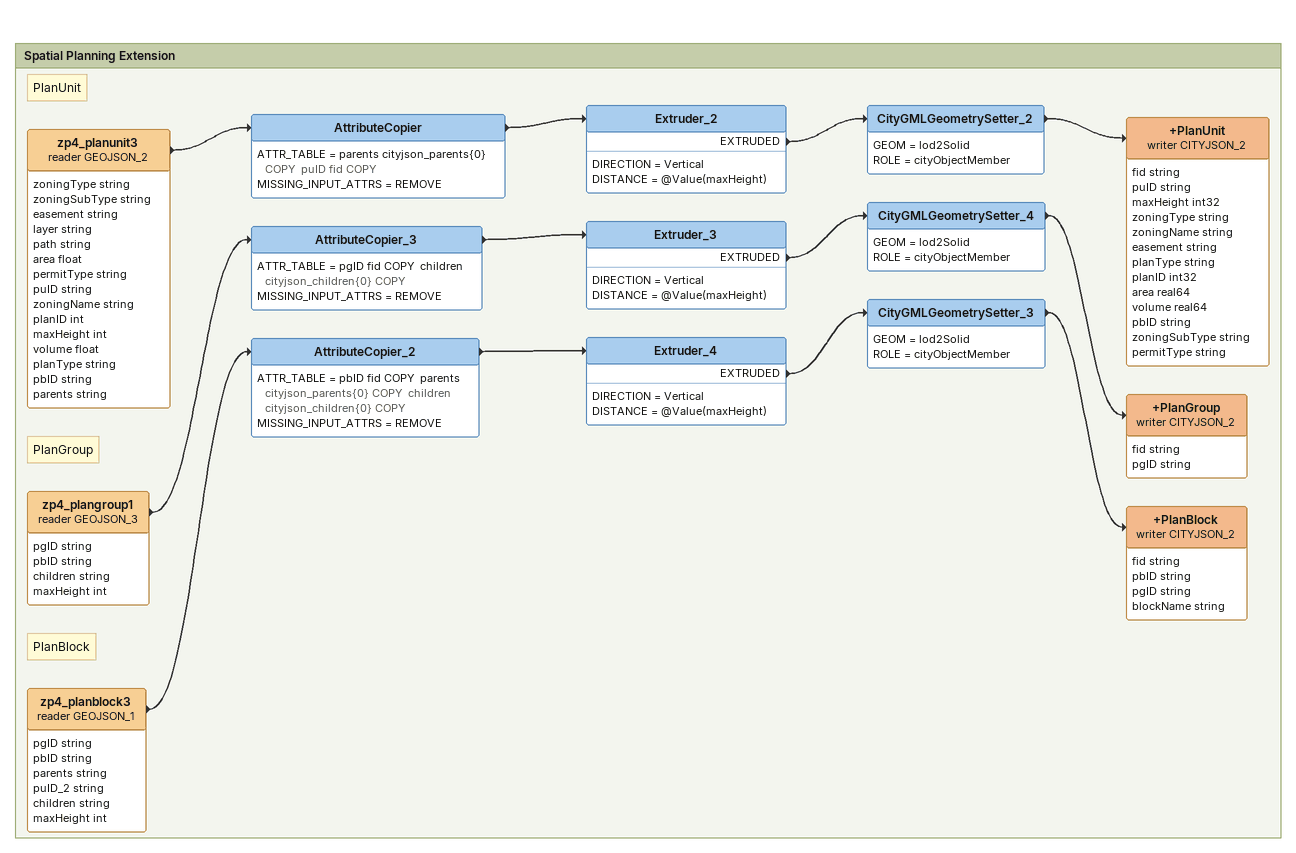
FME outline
Bookmark: Spatial Planning Extension
Note: PlanUnit
zp4_planunit3 (reader GEOJSON_2)
    attributes: zoningType string, zoningSubType string, easement string, layer string, path string, area float, permitType string, puID string, zoningName string, planID int, maxHeight int, volume float, planType string, pbID string, parents string
    -> AttributeCopier
AttributeCopier
    ATTR_TABLE = parents cityjson_parents{0} COPY  puID fid COPY
    MISSING_INPUT_ATTRS = REMOVE
    -> Extruder_2
Extruder_2
    DIRECTION = Vertical
    DISTANCE = @Value(maxHeight)
    EXTRUDED -> CityGMLGeometrySetter_2
CityGMLGeometrySetter_2
    GEOM = lod2Solid
    ROLE = cityObjectMember
    -> +PlanUnit (writer CITYJSON_2)
+PlanUnit (writer CITYJSON_2)
    attributes: fid string, puID string, maxHeight int32, zoningType string, zoningName string, easement string, planType string, planID int32, area real64, volume real64, pbID string, zoningSubType string, permitType string
Note: PlanGroup
zp4_plangroup1 (reader GEOJSON_3)
    attributes: pgID string, pbID string, children string, maxHeight int
    -> AttributeCopier_3
AttributeCopier_3
    ATTR_TABLE = pgID fid COPY  children cityjson_children{0} COPY
    MISSING_INPUT_ATTRS = REMOVE
    -> Extruder_3
Extruder_3
    DIRECTION = Vertical
    DISTANCE = @Value(maxHeight)
    EXTRUDED -> CityGMLGeometrySetter_4
CityGMLGeometrySetter_4
    GEOM = lod2Solid
    ROLE = cityObjectMember
    -> +PlanGroup (writer CITYJSON_2)
+PlanGroup (writer CITYJSON_2)
    attributes: fid string, pgID string
Note: PlanBlock
zp4_planblock3 (reader GEOJSON_1)
    attributes: pgID string, pbID string, parents string, puID_2 string, children string, maxHeight int
    -> AttributeCopier_2
AttributeCopier_2
    ATTR_TABLE = pbID fid COPY  parents cityjson_parents{0} COPY  children cityjson_children{0} COPY
    MISSING_INPUT_ATTRS = REMOVE
    -> Extruder_4
Extruder_4
    DIRECTION = Vertical
    DISTANCE = @Value(maxHeight)
    EXTRUDED -> CityGMLGeometrySetter_3
CityGMLGeometrySetter_3
    GEOM = lod2Solid
    ROLE = cityObjectMember
    -> +PlanBlock (writer CITYJSON_2)
+PlanBlock (writer CITYJSON_2)
    attributes: fid string, pbID string, pgID string, blockName string
